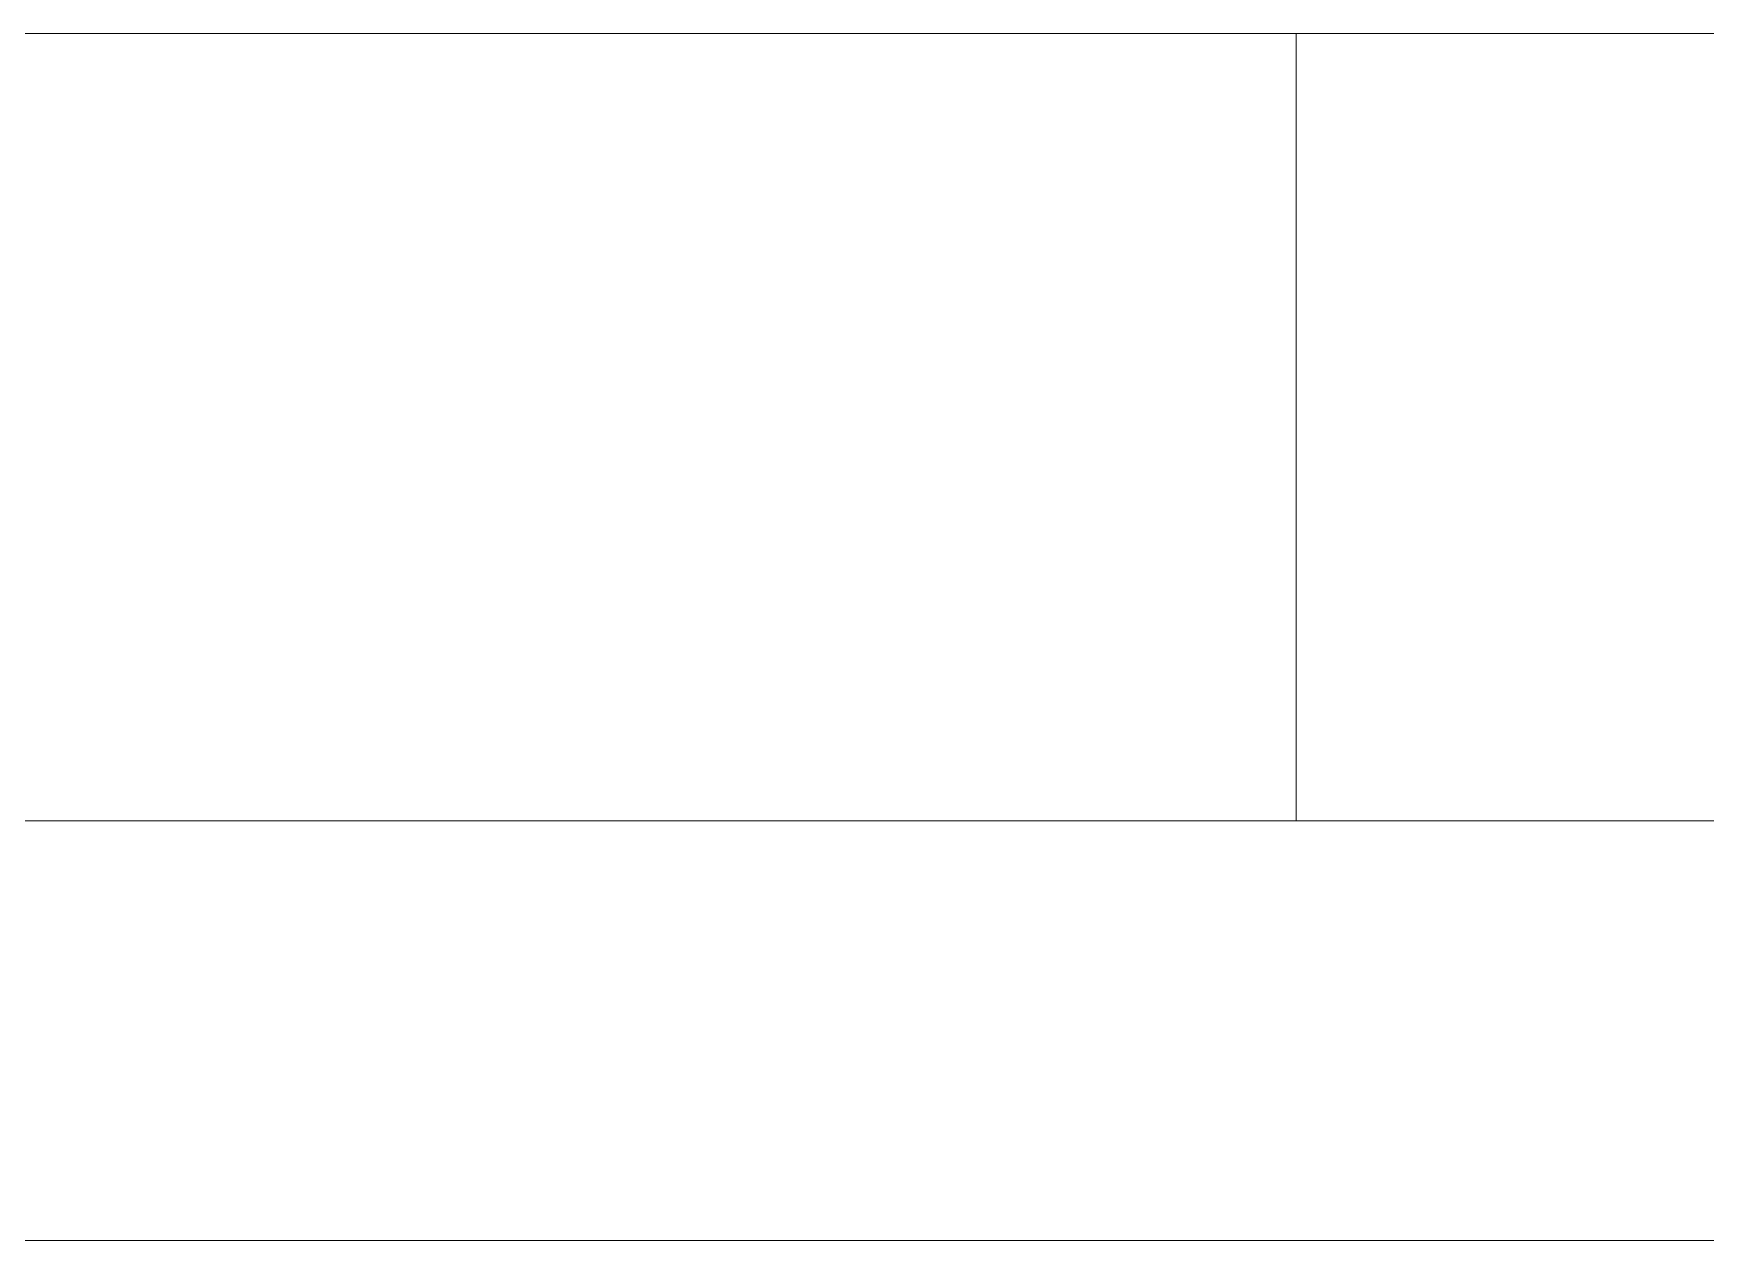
# Model space of a CAD drawing. Header units: millimetres. Extents: x 31.2 to 47.1, y 17.2 to 26.7.
# Drawn here: x 34.077 to 37.264, y 24.4 to 26.7 of the extents above; entities that cross this region are included whole.
import ezdxf

# ---------------------------------------------------------------- set-up
doc = ezdxf.new("R2010")
doc.units = ezdxf.units.MM
doc.header["$LTSCALE"] = 20
doc.layers.get('0').update_dxf_attribs({"lineweight": 5})

msp = doc.modelspace()

# ---------------------------------------------------------------- linework, layer by layer
at = {"color": 7, "lineweight": 15}
for p, q in [((31.15, 26.7), (47.15, 26.7)), ((31.15, 26.7), (47.15, 26.7)), ((36.4833, 26.7), (36.4833, 25.2)), ((47.15, 25.2), (31.15, 25.2)), ((47.15, 25.2), (31.15, 25.2)), ((31.15, 24.4), (47.15, 24.4)), ((31.15, 24.4), (47.15, 24.4))]:
    msp.add_line(p, q, dxfattribs=at)

doc.saveas('drawing.dxf')
